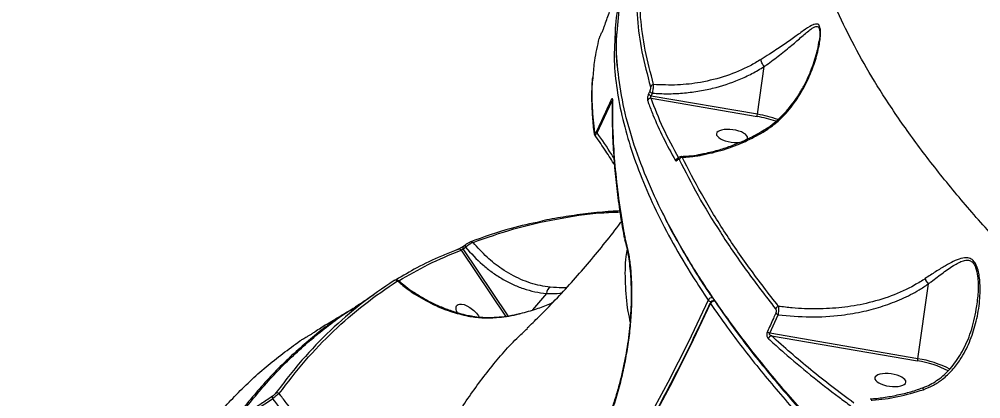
# Model space of a CAD drawing. Header units: millimetres. Extents: x -6028 to 5958, y -6064 to 4137.
# Drawn here: x 838.1 to 1125, y -902 to -788.9 of the extents above; entities that cross this region are included whole.
import ezdxf

# ---------------------------------------------------------------- set-up
doc = ezdxf.new("R2010")
doc.units = ezdxf.units.MM
for name, color, linetype in [('DIKOM_ОБЪЕКТ', 7, 'Continuous'), ('DIKOM_РАЗМЕР_ЗОНА', 7, 'Continuous'), ('DIKOM_РАЗМЕР_ОБЪЕКТА', 7, 'Continuous')]:
    doc.layers.add(name, color=color, linetype=linetype)
doc.styles.add('style1', font='arial.ttf', dxfattribs={"width": 0.8})
doc.dimstyles.new('1-50', dxfattribs={"dimtxt": 300, "dimasz": 200, "dimexe": 100, "dimexo": 0, "dimgap": 100, "dimtad": 1, "dimtxsty": 'style1', "dimcen": 200, "dimclrd": 7, "dimclre": 7, "dimclrt": 7, "dimadec": 1, "dimazin": 2, "dimtfac": 1, "dimtmove": 0, "dimatfit": 2, "dimfxl": 0, "dimlwd": 25, "dimlwe": 18, "dimarcsym": 0})

# ---------------------------------------------------------------- blocks, each defined once
blk = doc.blocks.new('*D9')
at = {"layer": 'Defpoints', "color": 0, "transparency": 16777216}
for p in [(-6027.56, 1459.58), (4556.58, 1382.7), (4556.58, -5964.37)]:
    blk.add_point(p, dxfattribs=at)
at = {"layer": 'DIKOM_РАЗМЕР_ЗОНА', "color": 7, "lineweight": 18, "transparency": 16777216}
for p, q in [((-6027.56, 1459.58), (-6027.56, -6064.37)), ((4556.58, 1382.7), (4556.58, -6064.37))]:
    blk.add_line(p, q, dxfattribs=at)
at = {"layer": 'DIKOM_РАЗМЕР_ЗОНА', "color": 7, "lineweight": 25, "transparency": 16777216}
blk.add_line((-5827.56, -5964.37), (4356.58, -5964.37), dxfattribs=at)
at = {"layer": 'DIKOM_РАЗМЕР_ЗОНА', "color": 7, "transparency": 16777216}
for points in [[(-5827.56, -5931.03), (-5827.56, -5997.7), (-6027.56, -5964.37)], [(4356.58, -5931.03), (4356.58, -5997.7), (4556.58, -5964.37)]]:
    blk.add_solid(points, dxfattribs=at)
at = {"layer": 'DIKOM_РАЗМЕР_ЗОНА', "color": 7, "transparency": 16777216, "insert": (157.08, -5711.2), "char_height": 300, "attachment_point": 5, "style": 'style1'}
blk.add_mtext('10600', dxfattribs=at)
blk = doc.blocks.new('*D11')
at = {"layer": 'Defpoints', "color": 0, "transparency": 16777216}
for p in [(259.43, 2965.58), (1920.55, -3002.33), (4022.59, -3002.33)]:
    blk.add_point(p, dxfattribs=at)
at = {"layer": 'DIKOM_РАЗМЕР_ОБЪЕКТА', "color": 7, "lineweight": 18, "transparency": 16777216}
for p, q in [((259.43, 2965.58), (4122.59, 2965.58)), ((1920.55, -3002.33), (4122.59, -3002.33))]:
    blk.add_line(p, q, dxfattribs=at)
at = {"layer": 'DIKOM_РАЗМЕР_ОБЪЕКТА', "color": 7, "lineweight": 25, "transparency": 16777216}
blk.add_line((4022.59, 2765.58), (4022.59, -2802.33), dxfattribs=at)
at = {"layer": 'DIKOM_РАЗМЕР_ОБЪЕКТА', "color": 7, "transparency": 16777216}
for points in [[(3989.25, 2765.58), (4055.92, 2765.58), (4022.59, 2965.58)], [(3989.25, -2802.33), (4055.92, -2802.33), (4022.59, -3002.33)]]:
    blk.add_solid(points, dxfattribs=at)
at = {"layer": 'DIKOM_РАЗМЕР_ОБЪЕКТА', "color": 7, "transparency": 16777216, "insert": (3769.41, -24.42), "char_height": 300, "attachment_point": 5, "rotation": 90, "style": 'style1'}
blk.add_mtext('6000', dxfattribs=at)
blk = doc.blocks.new('*D12')
at = {"layer": 'Defpoints', "color": 0, "transparency": 16777216}
for p in [(3056.58, 1987.9), (-4027.97, 676.5), (3056.58, -3714.77)]:
    blk.add_point(p, dxfattribs=at)
at = {"layer": 'DIKOM_РАЗМЕР_ОБЪЕКТА', "color": 7, "lineweight": 18, "transparency": 16777216}
for p, q in [((3056.58, 1987.9), (3056.58, -3814.77)), ((-4027.97, 676.5), (-4027.97, -3814.77))]:
    blk.add_line(p, q, dxfattribs=at)
at = {"layer": 'DIKOM_РАЗМЕР_ОБЪЕКТА', "color": 7, "lineweight": 25, "transparency": 16777216}
blk.add_line((-3827.97, -3714.77), (2856.58, -3714.77), dxfattribs=at)
at = {"layer": 'DIKOM_РАЗМЕР_ОБЪЕКТА', "color": 7, "transparency": 16777216}
for points in [[(-3827.97, -3681.44), (-3827.97, -3748.11), (-4027.97, -3714.77)], [(2856.58, -3681.44), (2856.58, -3748.11), (3056.58, -3714.77)]]:
    blk.add_solid(points, dxfattribs=at)
at = {"layer": 'DIKOM_РАЗМЕР_ОБЪЕКТА', "color": 7, "transparency": 16777216, "insert": (20, -3461.6), "char_height": 300, "attachment_point": 5, "style": 'style1'}
blk.add_mtext('7100', dxfattribs=at)

msp = doc.modelspace()

# ---------------------------------------------------------------- linework, layer by layer
at = {"layer": 'DIKOM_ОБЪЕКТ', "color": 7, "linetype": 'Continuous', "lineweight": 15}
for p, q in [((1058.396, -817.259), (1060.386, -803.053)), ((1026.26, -810.337), (1025.902, -811.189)), ((1026.699, -811.84), (1027.058, -810.986)), ((1010.527, -822.834), (1014.894, -813.467)), ((1014.894, -813.467), (1015.148, -813.846)), ((1026.639, -812.501), (1058.265, -817.908)), ((1058.396, -817.259), (1026.699, -811.84)), ((1041.452, -829.19), (1041.447, -829.191)), ((1018.874, -854.636), (1018.853, -854.578)), ((1018.873, -853.804), (1018.867, -853.773)), ((1018.922, -854.022), (1018.873, -853.804)), ((970.599, -857.339), (971.279, -856.851)), ((983.987, -877.317), (970.599, -857.339)), ((970.672, -856.541), (971.351, -856.057)), ((970.021, -857.716), (983.219, -877.412)), ((1106.262, -890.076), (1109.384, -867.795)), ((995.436, -870.663), (991.302, -875.553)), ((1062.058, -882.518), (1064.576, -876.977)), ((1106.262, -890.076), (1062.058, -882.518)), ((1062.55, -883.274), (1106.132, -890.725)), ((923.054, -884.068), (923.778, -883.658)), ((923.054, -884.068), (923.076, -884.055)), ((923.778, -883.658), (923.799, -883.645)), ((909.158, -905.064), (913.682, -902.011))]:
    msp.add_line(p, q, dxfattribs=at)
at = {"layer": 'DIKOM_ОБЪЕКТ', "color": 7, "linetype": 'Continuous', "lineweight": 15, "flags": 128}
for points in [[(968.941, -857.535), (969.065, -857.466), (969.099, -857.452)], [(971.352, -856.058), (971.34, -856.067), (971.276, -856.134), (971.228, -856.221), (971.2, -856.325), (971.191, -856.443), (971.201, -856.572), (971.231, -856.71), (971.279, -856.851)], [(972.588, -855.344), (972.699, -855.279), (972.738, -855.262)], [(1043.687, -872.629), (1037.796, -885.007), (1031.634, -897.176), (1025.203, -909.128), (1018.509, -920.855), (1011.556, -932.349), (1004.347, -943.603), (996.889, -954.609), (989.185, -965.36), (981.242, -975.85), (973.063, -986.071), (964.655, -996.016), (956.023, -1005.679), (947.172, -1015.054), (938.109, -1024.135), (928.839, -1032.915), (919.369, -1041.389), (909.704, -1049.552), (899.851, -1057.397), (889.817, -1064.92), (879.607, -1072.116), (869.23, -1078.981)], [(869.398, -1080.624), (879.807, -1073.739), (890.048, -1066.521), (900.112, -1058.976), (909.995, -1051.107), (919.689, -1042.919), (929.188, -1034.42), (938.486, -1025.613), (947.576, -1016.505), (956.454, -1007.102), (965.112, -997.409), (973.545, -987.434), (981.749, -977.182), (989.716, -966.661), (997.443, -955.877), (1004.924, -944.838), (1012.154, -933.55), (1019.128, -922.021), (1025.843, -910.259), (1032.293, -898.271), (1038.474, -886.066), (1044.382, -873.65)], [(972.048, -877.389), (972.238, -877.306), (972.403, -877.304)]]:
    msp.add_lwpolyline(points, dxfattribs=at)
at = {"layer": 'DIKOM_ОБЪЕКТ', "color": 7, "linetype": 'Continuous', "lineweight": 15}
for centre, radius, start, end in [((1027.455, -809.488), 1.07, 92.12503, 156.26532), ((1027.079, -810.561), 1.335, 208.07499, 253.46365), ((1027.434, -809.708), 1.332, 208.17491, 253.62667), ((1015.261, -812.901), 0.675, 201.83992, 237.12109), ((1015.828, -813.526), 0.691, 151.66794, 179.41788), ((1026.575, -813.577), 1.077, 86.61298, 156.49716), ((1053.806, -816.672), 4.628, 344.50489, 352.70929), ((1052.398, -852.626), 35.871, 70.33616, 80.37457), ((1052.441, -852.259), 34.84, 70.78622, 80.37674), ((1010.613, -823.045), 0.835, 153.34602, 187.65192), ((1010.917, -822.273), 0.683, 199.84793, 235.23249), ((1034.952, -831.443), 1.107, 106.8728, 158.05314), ((1035.08, -830.777), 0.521, 147.31788, 187.9448), ((1036.055, -831.197), 1.131, 95.26105, 156.18055), ((1041.282, -829.498), 0.351, 7.55544, 61.15754), ((1019.4, -854.119), 0.635, 147.05158, 188.88381), ((1019.389, -854.146), 0.619, 146.4765, 188.68667), ((1019.553, -854.382), 0.727, 150.33473, 195.64741), ((969.362, -858.273), 0.862, 40.22786, 107.81358), ((971.156, -856.989), 0.658, 138.15865, 212.14738), ((973.006, -856.036), 0.819, 46.17238, 109.13308), ((950.414, -867.521), 0.846, 47.83185, 122.32219), ((997.53, -870.618), 2.094, 116.92397, 181.24363), ((955.551, -870.576), 0.382, 69.4221, 130.82507), ((1044.754, -873.128), 1.178, 81.46452, 154.94014), ((1045.119, -871.438), 1.863, 219.74858, 249.53021), ((1044.569, -873.48), 0.253, 163.01974, 222.26386), ((1045.235, -873.825), 1, 78.43463, 155.25083), ((1045.451, -874.149), 1.18, 81.65711, 154.98294), ((1064.941, -875.73), 1.278, 102.18013, 156.18081), ((1065.205, -875.331), 1.762, 220.67694, 249.0611), ((1062.721, -880.869), 1.778, 219.85284, 248.0961), ((1062.725, -884.458), 1.197, 98.40548, 160.6877), ((1101.677, -889.49), 4.623, 344.50086, 352.71332), ((1101.653, -919.998), 29.613, 62.58723, 81.30102), ((1101.401, -920.989), 31.293, 62.65491, 81.06288), ((915.132, -901.239), 0.977, 53.78247, 121.05313), ((914.385, -901.656), 0.788, 151.85102, 206.77964)]:
    msp.add_arc(centre, radius, start, end, dxfattribs=at)
at = {"layer": 'DIKOM_ОБЪЕКТ', "color": 7, "linetype": 'Continuous', "lineweight": 15, "extrusion": (0, 0, -1)}
for centre in [(1050.792, -823.696), (1098.026, -896.448)]:
    msp.add_ellipse(centre, major_axis=(-4.625, 0.633), ratio=0.396969, dxfattribs=at)
for start_param, end_param in [(5.467543, 6.638657), (0.3554717, 2.1796838)]:
    msp.add_ellipse((972.237, -877.256), major_axis=(-3.504, 3.054), ratio=0.4648383, start_param=start_param, end_param=end_param, dxfattribs=at)
at = {"layer": 'DIKOM_ОБЪЕКТ', "color": 7, "linetype": 'Continuous', "lineweight": 15}
for points, knots in [([(1211.945, -927.174), (1207.318, -923.704), (1198.062, -916.764), (1184.84, -906.206), (1172.139, -895.562), (1159.62, -884.473), (1147.427, -873.001), (1135.692, -861.187), (1124.744, -849.332), (1114.659, -837.479), (1105.497, -825.676), (1097.549, -814.309), (1090.78, -803.406), (1085.132, -792.985), (1080.441, -782.758), (1076.765, -772.774), (1074.149, -763.08), (1072.599, -753.679), (1072.26, -744.669), (1072.745, -737.507), (1073.794, -733.604), (1074.126, -732.37)], [0, 0, 0, 0, 0.0494042, 0.0988082, 0.148704, 0.1985997, 0.2537582, 0.3089594, 0.3641175, 0.4209017, 0.4777326, 0.534516, 0.5879395, 0.641403, 0.6948255, 0.7497902, 0.8047991, 0.859763, 0.9167157, 0.9736683, 1, 1, 1, 1]), ([(1021.886, -770.323), (1021.393, -771.246), (1019.492, -774.81), (1017.504, -781.622), (1015.989, -788.68), (1015.901, -793.067), (1015.878, -794.233)], [0, 0, 0, 0, 0.1287674, 0.4973987, 0.8663328, 1, 1, 1, 1]), ([(1016.499, -792.947), (1016.752, -789.988), (1017.266, -783.982), (1019.17, -776.304), (1021.214, -771.782), (1022.061, -769.906)], [0, 0, 0, 0, 0.362307, 0.7355762, 1, 1, 1, 1]), ([(1023.384, -770.41), (1022.973, -773.359), (1022.151, -779.256), (1022.409, -788.731), (1023.68, -798.616), (1025.544, -805.577), (1026.476, -809.058)], [0, 0, 0, 0, 0.24847546, 0.49695306, 0.74847704, 1, 1, 1, 1]), ([(1027.415, -808.419), (1026.495, -804.985), (1024.653, -798.118), (1023.366, -788.279), (1023.085, -778.771), (1023.914, -772.809), (1024.329, -769.829)], [0, 0, 0, 0, 0.2484758, 0.4969506, 0.748476, 1, 1, 1, 1]), ([(1012.578, -791.433), (1012.686, -791.114), (1013.223, -789.521), (1014.726, -785.45), (1016.384, -781.319), (1017.809, -778.615), (1018.024, -778.207)], [0, 0, 0, 0, 0.0692973, 0.3464773, 0.9013239, 1, 1, 1, 1]), ([(1011.778, -793.285), (1011.856, -793.123), (1012.012, -792.801), (1012.238, -792.294), (1012.447, -791.797), (1012.533, -791.559), (1012.578, -791.433)], [0, 0, 0, 0, 0.2322019, 0.4640243, 0.7140361, 1, 1, 1, 1]), ([(1060.057, -822.581), (1061.303, -821.754), (1063.797, -820.1), (1067.403, -816.535), (1070.784, -812.063), (1073.559, -806.912), (1075.577, -801.77), (1076.621, -797.813), (1077.087, -794.959), (1077.235, -793.169), (1077.157, -791.567), (1076.735, -790.571), (1076.082, -790.302), (1075.353, -790.427), (1074.085, -791.006), (1072.096, -792.325), (1069.167, -794.49), (1065.797, -796.835), (1062.501, -799.029), (1060.284, -800.418), (1059.446, -800.943)], [0, 0, 0, 0, 0.0640655, 0.1282395, 0.2170717, 0.3060325, 0.3833439, 0.4604828, 0.4901573, 0.5197427, 0.5505458, 0.5816389, 0.608709, 0.6342445, 0.6598486, 0.7316567, 0.8037014, 0.8790137, 0.9542786, 1, 1, 1, 1]), ([(1060.385, -803.045), (1060.386, -803.044), (1060.617, -802.878), (1062.221, -801.737), (1065.111, -799.565), (1068.617, -796.719), (1071.702, -794.053), (1073.775, -792.246), (1075.112, -791.336), (1075.851, -791.006), (1076.452, -791.063), (1076.744, -791.507), (1076.933, -792.151), (1077.021, -793.265), (1076.946, -794.575), (1076.797, -795.413), (1076.783, -795.494)], [0, 0, 0, 0, 0.0001145, 0.0261555, 0.1864525, 0.3502067, 0.504197, 0.6611754, 0.7132427, 0.7662379, 0.8180736, 0.8607095, 0.8696254, 0.9207804, 0.9923619, 1, 1, 1, 1]), ([(1011.202, -794.64), (1011.21, -794.614), (1011.234, -794.53), (1011.318, -794.307), (1011.456, -793.977), (1011.615, -793.621), (1011.724, -793.397), (1011.778, -793.285)], [0, 0, 0, 0, 0.1043557, 0.3453115, 0.5759378, 0.7877273, 1, 1, 1, 1]), ([(1015.878, -794.233), (1015.758, -796.253), (1015.479, -800.953), (1016.225, -808.79), (1017.786, -817.592), (1020.292, -826.743), (1023.699, -836.201), (1027.98, -845.869), (1033.105, -855.697), (1038.365, -864.606), (1042.147, -870.308), (1043.687, -872.629)], [0, 0, 0, 0, 0.089419, 0.2080683, 0.3268557, 0.4456429, 0.5655556, 0.6854693, 0.8023629, 0.9195214, 1, 1, 1, 1]), ([(1221.545, -1025.606), (1217.838, -1023.295), (1207.852, -1017.068), (1192.066, -1006.73), (1174.404, -994.583), (1157.287, -982.161), (1140.791, -969.5), (1124.99, -956.64), (1110.234, -943.863), (1096.547, -931.211), (1083.931, -918.723), (1072.182, -906.194), (1061.379, -893.669), (1051.584, -881.19), (1043.011, -869.034), (1035.662, -857.234), (1029.51, -845.815), (1024.453, -834.591), (1020.57, -823.616), (1017.852, -812.914), (1016.544, -802.794), (1016.138, -796.145), (1016.489, -793.038), (1016.499, -792.947)], [0, 0, 0, 0, 0.0296845, 0.0799694, 0.1302933, 0.1805781, 0.232324, 0.2841117, 0.3358574, 0.3861425, 0.4364663, 0.4867512, 0.538497, 0.5902846, 0.6420305, 0.6923148, 0.7426378, 0.7929223, 0.8446675, 0.8964543, 0.9481994, 0.9984843, 1, 1, 1, 1]), ([(1016.57, -802.696), (1016.529, -802.258), (1016.336, -800.176), (1016.265, -797.022), (1016.376, -794.359), (1016.422, -793.26)], [0, 0, 0, 0, 0.1354364, 0.643339, 1, 1, 1, 1]), ([(1009.39, -805.956), (1009.511, -804.379), (1009.81, -800.482), (1010.683, -796.82), (1011.202, -794.64)], [0, 0, 0, 0, 0.4044696, 1, 1, 1, 1]), ([(1059.906, -822.215), (1060.338, -821.96), (1061.538, -821.253), (1063.406, -819.829), (1065.524, -817.951), (1067.553, -815.785), (1069.445, -813.351), (1071.22, -810.648), (1072.845, -807.68), (1074.233, -804.601), (1075.323, -801.657), (1076.089, -799.049), (1076.557, -797.027), (1076.723, -795.901), (1076.782, -795.494)], [0, 0, 0, 0, 0.0451883, 0.1254519, 0.210558, 0.3000787, 0.3931734, 0.4898736, 0.5941694, 0.7024476, 0.8007982, 0.8844341, 0.9582123, 1, 1, 1, 1]), ([(1027.058, -810.986), (1028.558, -811.06), (1031.556, -811.207), (1036.074, -810.999), (1040.581, -810.463), (1046.302, -809.309), (1051.735, -807.522), (1056.791, -805.195), (1059.188, -803.767), (1060.386, -803.053)], [0, 0, 0, 0, 0.1264527, 0.2528995, 0.3828698, 0.5128375, 0.75311, 0.8765555, 1, 1, 1, 1]), ([(1059.446, -800.943), (1058.362, -801.583), (1055.107, -803.506), (1049.119, -805.995), (1041.803, -807.837), (1034.488, -808.695), (1029.787, -808.512), (1027.415, -808.419)], [0, 0, 0, 0, 0.1161144, 0.3488616, 0.5873481, 0.7918627, 1, 1, 1, 1]), ([(1060.385, -803.045), (1060.256, -802.863), (1059.997, -802.499), (1059.691, -801.902), (1059.508, -801.397), (1059.451, -801.093), (1059.447, -800.969), (1059.446, -800.943)], [0, 0, 0, 0, 0.2525331, 0.5050999, 0.7575883, 0.9487414, 1, 1, 1, 1]), ([(1060.386, -803.053), (1060.387, -803.052), (1060.387, -803.05), (1060.386, -803.047), (1060.385, -803.046), (1060.385, -803.045)], [0, 0, 0, 0, 0.4449573, 0.8167058, 1, 1, 1, 1]), ([(1009.867, -822.67), (1009.6, -820.198), (1009.068, -815.253), (1008.985, -809.703), (1009.31, -806.691), (1009.39, -805.956)], [0, 0, 0, 0, 0.43046224, 0.86092627, 1, 1, 1, 1]), ([(1009.787, -823.156), (1009.781, -823.12), (1009.502, -821.413), (1009.217, -818.125), (1008.97, -813.312), (1008.993, -809.356), (1009.195, -807.043), (1009.264, -806.254)], [0, 0, 0, 0, 0.0060141, 0.2887106, 0.5713025, 0.8537793, 1, 1, 1, 1]), ([(1027.058, -810.986), (1027.102, -810.777), (1027.188, -810.358), (1027.297, -809.681), (1027.375, -809.072), (1027.412, -808.65), (1027.415, -808.48), (1027.415, -808.419)], [0, 0, 0, 0, 0.2223579, 0.4448543, 0.6638495, 0.8806555, 1, 1, 1, 1]), ([(1025.902, -811.189), (1025.845, -811.334), (1025.733, -811.625), (1025.609, -812.11), (1025.541, -812.555), (1025.531, -812.921), (1025.569, -813.073), (1025.587, -813.147)], [0, 0, 0, 0, 0.2064354, 0.4133559, 0.6142196, 0.8134832, 1, 1, 1, 1]), ([(1026.476, -809.058), (1026.484, -809.096), (1026.504, -809.187), (1026.501, -809.407), (1026.458, -809.704), (1026.375, -810.037), (1026.298, -810.237), (1026.26, -810.337)], [0, 0, 0, 0, 0.1488497, 0.3487083, 0.5573281, 0.779072, 1, 1, 1, 1]), ([(1014.634, -813.152), (1014.373, -813.727), (1013.067, -816.602), (1011.61, -819.717), (1010.399, -822.245), (1010.275, -822.505)], [0, 0, 0, 0, 0.1831695, 0.915877, 1, 1, 1, 1]), ([(1015.22, -813.198), (1015.212, -812.991), (1015.199, -812.697), (1015.07, -812.578), (1014.948, -812.631), (1014.807, -812.813), (1014.706, -812.997), (1014.649, -813.12), (1014.634, -813.152)], [0, 0, 0, 0, 0.4029399, 0.5732639, 0.7450906, 0.8533287, 0.9617083, 1, 1, 1, 1]), ([(1014.894, -813.467), (1014.896, -813.452), (1014.898, -813.42), (1014.908, -813.375), (1014.922, -813.346), (1014.938, -813.323), (1014.96, -813.308), (1015.025, -813.308), (1015.087, -813.359), (1015.13, -813.419), (1015.137, -813.429)], [0, 0, 0, 0, 0.0763133, 0.1550164, 0.2345164, 0.2589718, 0.3445315, 0.4580603, 0.9076426, 1, 1, 1, 1]), ([(1018.759, -854.217), (1018.417, -852.317), (1017.626, -847.922), (1016.69, -841.17), (1015.899, -833.935), (1015.38, -826.819), (1015.104, -819.996), (1015.133, -815.618), (1015.148, -813.519)], [0, 0, 0, 0, 0.1334473, 0.3087728, 0.4843731, 0.6604304, 0.8371359, 1, 1, 1, 1]), ([(1015.135, -813.525), (1015.136, -813.489), (1015.141, -813.388), (1015.126, -813.32), (1015.131, -813.34), (1015.132, -813.341)], [0, 0, 0, 0, 0.3464053, 0.9655057, 1, 1, 1, 1]), ([(1018.867, -853.773), (1018.79, -853.347), (1018.403, -851.217), (1017.486, -845.719), (1016.367, -837.397), (1015.582, -828.403), (1015.202, -820.335), (1015.214, -815.577), (1015.22, -813.198)], [0, 0, 0, 0, 0.0299899, 0.1499473, 0.3900557, 0.6301648, 0.8150804, 1, 1, 1, 1]), ([(1025.587, -813.147), (1025.689, -813.433), (1026.197, -814.859), (1027.625, -818.544), (1030.15, -824.219), (1032.666, -828.758), (1033.925, -831.03)], [0, 0, 0, 0, 0.0480594, 0.240322, 0.6198803, 1, 1, 1, 1]), ([(1026.639, -812.501), (1026.608, -812.474), (1026.547, -812.419), (1026.503, -812.3), (1026.504, -812.197), (1026.521, -812.109), (1026.548, -812.041), (1026.607, -811.938), (1026.658, -811.884), (1026.699, -811.84)], [0, 0, 0, 0, 0.2068262, 0.4050467, 0.539571, 0.5905761, 0.729434, 0.7856799, 1, 1, 1, 1]), ([(1034.96, -830.334), (1033.32, -827.358), (1030.035, -821.399), (1027.772, -815.47), (1026.639, -812.501)], [0, 0, 0, 0, 0.4993618, 1, 1, 1, 1]), ([(1010.025, -823.758), (1009.99, -823.712), (1009.893, -823.584), (1009.821, -823.369), (1009.8, -823.224), (1009.791, -823.159)], [0, 0, 0, 0, 0.2379681, 0.6562095, 1, 1, 1, 1]), ([(1010.275, -822.505), (1010.247, -822.558), (1010.19, -822.67), (1010.1, -822.796), (1010.014, -822.867), (1009.915, -822.868), (1009.886, -822.75), (1009.867, -822.67)], [0, 0, 0, 0, 0.1211935, 0.2523101, 0.4115527, 0.5992842, 1, 1, 1, 1]), ([(1010.023, -823.76), (1010.021, -823.761), (1009.99, -823.785), (1010.068, -823.621), (1010.257, -823.28), (1010.445, -822.969), (1010.527, -822.834)], [0, 0, 0, 0, 0.0241033, 0.4114135, 0.7430427, 1, 1, 1, 1]), ([(1015.697, -830.609), (1015.434, -830.16), (1013.837, -827.427), (1012.034, -824.925), (1010.527, -822.834)], [0, 0, 0, 0, 0.1644844, 1, 1, 1, 1]), ([(1041.439, -829.123), (1041.872, -829.05), (1043.593, -828.761), (1046.575, -827.973), (1050.363, -826.764), (1054.072, -825.261), (1057.269, -823.748), (1059.16, -822.636), (1059.899, -822.201)], [0, 0, 0, 0, 0.0668427, 0.2661753, 0.4667662, 0.6682695, 0.870265, 1, 1, 1, 1]), ([(1041.631, -829.452), (1043.849, -828.962), (1048.329, -827.974), (1054.528, -825.604), (1058.313, -823.534), (1060.057, -822.581)], [0, 0, 0, 0, 0.346003, 0.6987427, 1, 1, 1, 1]), ([(1059.956, -822.296), (1059.951, -822.307), (1059.942, -822.326), (1060.003, -822.467), (1060.047, -822.561), (1060.057, -822.581)], [0, 0, 0, 0, 0.4694336, 0.8842649, 1, 1, 1, 1]), ([(1015.837, -832.502), (1014.952, -831.057), (1013.103, -828.04), (1011.092, -825.216), (1010.043, -823.744)], [0, 0, 0, 0, 0.4788056, 1, 1, 1, 1]), ([(1033.925, -831.03), (1033.973, -831.087), (1034.068, -831.202), (1034.267, -831.168), (1034.438, -831.025), (1034.536, -830.888), (1034.564, -830.849)], [0, 0, 0, 0, 0.292678, 0.5848756, 0.8819293, 1, 1, 1, 1]), ([(1034.564, -830.849), (1034.596, -830.806), (1034.675, -830.699), (1034.801, -830.612), (1034.931, -830.608), (1034.99, -830.696), (1035.02, -830.74)], [0, 0, 0, 0, 0.1835492, 0.4627636, 0.7310139, 1, 1, 1, 1]), ([(1034.617, -830.529), (1034.617, -830.529), (1034.618, -830.53), (1034.638, -830.5), (1034.645, -830.49)], [0, 0, 0, 0, 0.6524569, 1, 1, 1, 1]), ([(1034.653, -830.503), (1034.746, -830.374), (1034.935, -830.111), (1035.321, -829.866), (1035.603, -829.844), (1035.708, -829.835)], [0, 0, 0, 0, 0.3786349, 0.7696089, 1, 1, 1, 1]), ([(1035.02, -830.74), (1036.831, -834.295), (1040.451, -841.405), (1047.203, -852.431), (1054.841, -863.684), (1060.795, -871.371), (1063.772, -875.214)], [0, 0, 0, 0, 0.2486177, 0.4972336, 0.7486167, 1, 1, 1, 1]), ([(1035.713, -829.79), (1036.438, -829.756), (1038.184, -829.676), (1040.105, -829.448), (1041.276, -829.215), (1041.444, -829.181)], [0, 0, 0, 0, 0.3782323, 0.9106851, 1, 1, 1, 1]), ([(1035.951, -830.071), (1035.906, -829.972), (1035.836, -829.822), (1035.747, -829.84), (1035.716, -829.846)], [0, 0, 0, 0, 0.6567171, 1, 1, 1, 1]), ([(1035.951, -830.071), (1037.373, -829.977), (1039.276, -829.851), (1041.155, -829.532), (1041.631, -829.452)], [0, 0, 0, 0, 0.7468188, 1, 1, 1, 1]), ([(1064.672, -874.481), (1061.73, -870.685), (1055.846, -863.094), (1048.227, -851.895), (1041.44, -840.84), (1037.781, -833.66), (1035.951, -830.071)], [0, 0, 0, 0, 0.2486153, 0.4972313, 0.7486154, 1, 1, 1, 1]), ([(993.947, -849.007), (994.213, -848.945), (996.605, -848.39), (1001.253, -847.606), (1007.907, -846.694), (1013.299, -846.16), (1016.507, -846.016), (1017.406, -845.976)], [0, 0, 0, 0, 0.0355457, 0.3197458, 0.6039673, 0.8890388, 1, 1, 1, 1]), ([(973.574, -855.445), (977.582, -854.016), (985.6, -851.157), (998.441, -848.322), (1009.056, -846.676), (1015.59, -846.422), (1017.459, -846.35)], [0, 0, 0, 0, 0.2925718, 0.5851474, 0.8813128, 1, 1, 1, 1]), ([(1029.901, -846.238), (1029.962, -846.374), (1031.688, -850.254), (1036.22, -858.172), (1041.401, -866.929), (1044.957, -871.918), (1045.649, -872.888)], [0, 0, 0, 0, 0.01602215, 0.45573991, 0.89407507, 1, 1, 1, 1]), ([(993.741, -849.23), (990.771, -849.851), (983.459, -851.382), (976.639, -853.868), (972.588, -855.344)], [0, 0, 0, 0, 0.4061014, 1, 1, 1, 1]), ([(989.708, -880.934), (990.861, -879.833), (993.649, -877.172), (998.059, -872.639), (1002.907, -867.405), (1007.684, -861.949), (1012.384, -856.254), (1015.78, -851.991), (1017.592, -849.543), (1017.878, -849.158)], [0, 0, 0, 0, 0.1224721, 0.2961043, 0.4673431, 0.6364428, 0.8036226, 0.9690838, 1, 1, 1, 1]), ([(1006.663, -922.847), (1006.949, -922.389), (1007.866, -920.924), (1009.319, -918.248), (1011.019, -914.843), (1012.612, -911.267), (1014.089, -907.564), (1015.436, -903.77), (1016.64, -899.923), (1017.693, -896.061), (1018.586, -892.219), (1019.315, -888.43), (1019.886, -884.708), (1020.32, -881.051), (1020.621, -877.448), (1020.792, -873.909), (1020.832, -870.461), (1020.743, -867.139), (1020.529, -863.976), (1020.195, -861.005), (1019.745, -858.276), (1019.292, -856.142), (1018.956, -855.029), (1018.84, -854.645)], [0, 0, 0, 0, 0.0226054, 0.072365, 0.1226439, 0.1733028, 0.2241695, 0.2750249, 0.3256439, 0.3758569, 0.4255342, 0.4745881, 0.5229942, 0.5713593, 0.6203121, 0.6699254, 0.7201032, 0.7707071, 0.8215653, 0.872467, 0.9231616, 0.9734574, 1, 1, 1, 1]), ([(1006.726, -923.19), (1007.67, -921.6), (1009.56, -918.42), (1012.035, -913.264), (1014.208, -907.95), (1016.061, -902.539), (1017.63, -897.009), (1018.891, -891.428), (1019.856, -885.875), (1020.526, -880.423), (1020.898, -875.153), (1020.995, -870.128), (1020.831, -865.441), (1020.416, -861.171), (1019.798, -857.302), (1019.213, -855.114), (1018.922, -854.022)], [0, 0, 0, 0, 0.0751072, 0.1502148, 0.2212825, 0.2925774, 0.3636445, 0.4347698, 0.5061224, 0.5772484, 0.6483384, 0.7196574, 0.7907502, 0.8604276, 0.930317, 1, 1, 1, 1]), ([(1018.778, -854.247), (1018.777, -854.241), (1018.775, -854.232), (1018.774, -854.226), (1018.774, -854.224)], [0, 0, 0, 0, 0.7799453, 1, 1, 1, 1]), ([(968.941, -857.535), (968.614, -857.662), (966.978, -858.298), (962.838, -860.026), (956.934, -862.804), (952.614, -865.347), (950.561, -866.556)], [0, 0, 0, 0, 0.0498742, 0.2493784, 0.6432393, 1, 1, 1, 1]), ([(969.098, -857.452), (969.103, -857.45), (969.13, -857.44), (969.259, -857.384), (969.498, -857.266), (969.843, -857.077), (970.222, -856.849), (970.516, -856.658), (970.634, -856.572), (970.664, -856.549)], [0, 0, 0, 0, 0.0295948, 0.1566422, 0.324612, 0.5184468, 0.7220088, 0.9282042, 1, 1, 1, 1]), ([(970.021, -857.716), (970.034, -857.687), (970.061, -857.629), (970.147, -857.539), (970.234, -857.477), (970.315, -857.43), (970.381, -857.4), (970.486, -857.361), (970.549, -857.349), (970.599, -857.339)], [0, 0, 0, 0, 0.2066733, 0.4049321, 0.5395657, 0.5906309, 0.7294339, 0.7856858, 1, 1, 1, 1]), ([(971.279, -856.851), (971.426, -856.71), (971.721, -856.427), (972.279, -856.023), (972.839, -855.699), (973.281, -855.513), (973.497, -855.463), (973.574, -855.445)], [0, 0, 0, 0, 0.2223429, 0.4448309, 0.6638113, 0.8806373, 1, 1, 1, 1]), ([(971.279, -856.851), (972.931, -858.666), (975.43, -861.411), (979.175, -864.34), (982.158, -866.297), (985.285, -867.932), (988.566, -869.236), (991.954, -870.199), (994.275, -870.508), (995.436, -870.663)], [0, 0, 0, 0, 0.2404016, 0.3636799, 0.4869536, 0.613362, 0.7397653, 0.8698834, 1, 1, 1, 1]), ([(971.358, -856.056), (971.386, -856.035), (971.515, -855.939), (971.796, -855.757), (972.18, -855.531), (972.498, -855.358), (972.672, -855.295), (972.741, -855.27)], [0, 0, 0, 0, 0.07183149, 0.32914178, 0.57059999, 0.82925509, 1, 1, 1, 1]), ([(996.581, -868.75), (995.589, -868.617), (992.607, -868.216), (987.696, -866.615), (982.365, -863.675), (977.586, -859.94), (974.919, -856.952), (973.574, -855.445)], [0, 0, 0, 0, 0.1165792, 0.3502662, 0.5897064, 0.7930853, 1, 1, 1, 1]), ([(1019.523, -857.368), (1019.389, -858.113), (1018.802, -861.38), (1018.852, -867.598), (1019.275, -874.199), (1020.184, -878.267), (1020.437, -879.398)], [0, 0, 0, 0, 0.1102902, 0.4834052, 0.8562561, 1, 1, 1, 1]), ([(951.44, -866.859), (954.289, -865.193), (960.127, -861.78), (966.67, -859.092), (970.021, -857.716)], [0, 0, 0, 0, 0.4879133, 1, 1, 1, 1]), ([(1107.891, -899.316), (1108.901, -898.904), (1110.923, -898.082), (1113.838, -896.103), (1116.559, -893.523), (1119.344, -889.847), (1121.761, -885.201), (1123.618, -879.558), (1124.728, -873.616), (1124.903, -868.872), (1124.608, -865.577), (1124.22, -863.554), (1123.55, -861.737), (1122.477, -860.458), (1120.982, -859.869), (1119.063, -860.146), (1116.821, -861.058), (1114.316, -862.437), (1111.544, -864.133), (1109.492, -865.5), (1108.466, -866.183)], [0, 0, 0, 0, 0.0482055, 0.0964666, 0.1564826, 0.2165959, 0.3050938, 0.3937433, 0.4869563, 0.5799888, 0.6113367, 0.6426256, 0.679786, 0.7100244, 0.7402867, 0.7862503, 0.8340973, 0.8820764, 0.941034, 1, 1, 1, 1]), ([(1109.383, -867.787), (1109.384, -867.786), (1109.658, -867.568), (1111.164, -866.413), (1113.826, -864.379), (1116.625, -862.431), (1118.737, -861.282), (1120.205, -860.732), (1121.562, -860.677), (1122.369, -861.184), (1122.985, -861.873), (1123.637, -863.111), (1124.182, -865.904), (1124.327, -869.807), (1123.951, -872.771), (1123.753, -874.338)], [0, 0, 0, 0, 0.0001345, 0.0336604, 0.1820864, 0.3333221, 0.3969746, 0.461694, 0.5289358, 0.5790469, 0.5849005, 0.6410706, 0.7284212, 0.856439, 1, 1, 1, 1]), ([(1108.466, -866.183), (1107.411, -866.858), (1104.218, -868.9), (1098.336, -871.54), (1091.013, -873.711), (1083.577, -874.942), (1076.191, -875.365), (1069.858, -875.131), (1066.03, -874.651), (1064.672, -874.481)], [0, 0, 0, 0, 0.0853613, 0.2582656, 0.4312975, 0.5912957, 0.7518459, 0.9119658, 1, 1, 1, 1]), ([(1109.383, -867.787), (1109.246, -867.61), (1108.972, -867.256), (1108.676, -866.723), (1108.527, -866.372), (1108.476, -866.216), (1108.466, -866.183)], [0, 0, 0, 0, 0.3413665, 0.6827682, 0.9341125, 1, 1, 1, 1]), ([(949.962, -866.806), (946.656, -869.053), (940.044, -873.547), (930.913, -881.538), (922.33, -890.365), (917.196, -897.056), (914.628, -900.402)], [0, 0, 0, 0, 0.2486162, 0.4972327, 0.748615, 1, 1, 1, 1]), ([(915.71, -900.45), (918.243, -897.145), (923.311, -890.533), (931.835, -881.733), (940.973, -873.705), (947.646, -869.164), (950.983, -866.894)], [0, 0, 0, 0, 0.2486156, 0.4972329, 0.7486175, 1, 1, 1, 1]), ([(949.898, -866.846), (949.952, -866.812), (950.052, -866.747), (950.134, -866.697), (950.233, -866.644), (950.365, -866.589), (950.607, -866.533), (950.936, -866.566), (951.211, -866.676), (951.309, -866.789), (951.325, -866.808)], [0, 0, 0, 0, 0.15597188, 0.29522929, 0.35541953, 0.42651651, 0.54457763, 0.75630433, 0.96004923, 1, 1, 1, 1]), ([(950.983, -866.894), (951.086, -866.843), (951.255, -866.761), (951.295, -866.801), (951.311, -866.816)], [0, 0, 0, 0, 0.6125137, 1, 1, 1, 1]), ([(950.983, -866.894), (952.021, -867.787), (953.411, -868.982), (954.919, -870.024), (955.301, -870.287)], [0, 0, 0, 0, 0.7468108, 1, 1, 1, 1]), ([(951.346, -866.776), (951.847, -867.225), (953.128, -868.374), (954.586, -869.497), (955.58, -870.141), (955.698, -870.218)], [0, 0, 0, 0, 0.361227, 0.9236718, 1, 1, 1, 1]), ([(1001.45, -868.929), (1001.004, -868.949), (999.581, -869.014), (997.802, -868.858), (996.581, -868.75)], [0, 0, 0, 0, 0.3133183, 1, 1, 1, 1]), ([(1064.576, -876.977), (1067.738, -877.269), (1074.061, -877.854), (1082.65, -877.327), (1089.936, -876.101), (1095.942, -874.462), (1101.456, -872.345), (1105.939, -870.073), (1108.464, -868.404), (1109.384, -867.795)], [0, 0, 0, 0, 0.19925419, 0.39845627, 0.54293424, 0.6708093, 0.79898986, 0.92674113, 1, 1, 1, 1]), ([(1109.384, -867.795), (1109.385, -867.794), (1109.385, -867.792), (1109.384, -867.789), (1109.383, -867.787), (1109.383, -867.787)], [0, 0, 0, 0, 0.43342156, 0.78845946, 1, 1, 1, 1]), ([(938.479, -874.576), (938.789, -874.377), (940.574, -873.231), (942.651, -871.852), (944.463, -870.523), (944.745, -870.317)], [0, 0, 0, 0, 0.1508985, 0.8679325, 1, 1, 1, 1]), ([(955.301, -870.287), (957.152, -871.429), (960.89, -873.735), (966.556, -876.066), (970.33, -876.975), (972.048, -877.389)], [0, 0, 0, 0, 0.3481814, 0.7031344, 1, 1, 1, 1]), ([(955.715, -870.172), (956.684, -870.794), (958.718, -872.099), (961.951, -873.762), (965.361, -875.234), (968.841, -876.385), (971.201, -877.037), (972.392, -877.24), (972.406, -877.242)], [0, 0, 0, 0, 0.1841453, 0.3864742, 0.5897708, 0.7936475, 0.9975791, 1, 1, 1, 1]), ([(995.436, -870.663), (996.896, -870.682), (998.562, -870.703), (999.871, -870.489), (1000.033, -870.462)], [0, 0, 0, 0, 0.8767483, 1, 1, 1, 1]), ([(869.563, -1080.134), (871.232, -1079.055), (876.077, -1075.923), (883.994, -1070.526), (893.261, -1063.855), (902.38, -1056.91), (911.347, -1049.698), (920.157, -1042.223), (928.805, -1034.488), (937.286, -1026.498), (945.596, -1018.258), (953.73, -1009.771), (961.685, -1001.043), (969.454, -992.078), (977.035, -982.881), (984.424, -973.457), (991.615, -963.811), (998.606, -953.949), (1005.391, -943.876), (1011.969, -933.596), (1018.335, -923.117), (1024.486, -912.443), (1030.419, -901.581), (1036.126, -890.534), (1040.738, -881.121), (1043.414, -875.369), (1044.327, -873.406)], [0, 0, 0, 0, 0.022817, 0.0662189, 0.1096213, 0.153023, 0.1964234, 0.2398235, 0.2832227, 0.3266214, 0.3700192, 0.4134164, 0.456813, 0.5002087, 0.5436037, 0.5869981, 0.630392, 0.6737853, 0.7171781, 0.7605704, 0.8039623, 0.8473538, 0.8907446, 0.9341352, 0.9775254, 1, 1, 1, 1]), ([(899.52, -913.672), (899.878, -913.083), (902.645, -908.539), (908.612, -901.002), (917.43, -891.14), (927.203, -882.584), (934.259, -877.1), (938.256, -874.798), (938.521, -874.645)], [0, 0, 0, 0, 0.0353393, 0.2726678, 0.5092529, 0.7458335, 0.9831615, 1, 1, 1, 1]), ([(987.64, -876.584), (989.248, -876.165), (992.243, -875.385), (995.478, -874.154), (997.084, -873.42), (997.39, -873.28)], [0, 0, 0, 0, 0.4844299, 0.9018318, 1, 1, 1, 1]), ([(1044.382, -873.65), (1046.016, -875.991), (1050.453, -882.346), (1058.629, -892.904), (1069.169, -905.34), (1080.789, -917.928), (1093.411, -930.604), (1106.985, -943.311), (1121.474, -956.009), (1136.874, -968.677), (1153.14, -981.294), (1170.215, -993.821), (1188.018, -1006.201), (1206.466, -1018.375), (1225.508, -1030.303), (1245.125, -1041.961), (1265.271, -1053.334), (1285.88, -1064.389), (1306.854, -1075.076), (1328.098, -1085.345), (1349.546, -1095.158), (1371.167, -1104.491), (1392.922, -1113.338), (1414.741, -1121.675), (1436.523, -1129.465), (1458.167, -1136.671), (1479.603, -1143.263), (1500.791, -1149.22), (1521.701, -1154.543), (1542.271, -1159.222), (1562.405, -1163.236), (1582.009, -1166.566), (1600.128, -1169.07), (1616.836, -1170.853), (1632.219, -1172.023), (1647.096, -1172.666), (1661.4, -1172.778), (1675.008, -1172.364), (1687.883, -1171.423), (1698.805, -1170.157), (1705.271, -1169.07), (1707.906, -1168.627)], [0, 0, 0, 0, 0.0156527, 0.0424896, 0.0694114, 0.0963762, 0.1233409, 0.1502626, 0.1770997, 0.2039369, 0.2308584, 0.2578232, 0.284788, 0.3117096, 0.3385468, 0.3653838, 0.3923055, 0.4192702, 0.446235, 0.4731567, 0.4999936, 0.5268307, 0.5537525, 0.5807171, 0.6076819, 0.6346036, 0.6614406, 0.6882777, 0.7151994, 0.7421641, 0.7691289, 0.7960503, 0.8228874, 0.8459665, 0.8691682, 0.8923973, 0.9156263, 0.9388281, 0.9615879, 0.984348, 1, 1, 1, 1]), ([(1045.73, -873.004), (1047.796, -875.997), (1052.63, -883), (1061.556, -894.267), (1072.24, -906.712), (1083.997, -919.287), (1096.725, -931.924), (1109.546, -943.786), (1122.231, -954.841), (1134.582, -965.08), (1147.485, -975.28), (1161.07, -985.533), (1175.335, -995.821), (1190.28, -1006.115), (1205.666, -1016.289), (1216.286, -1022.935), (1221.592, -1026.256)], [0, 0, 0, 0, 0.0605577, 0.1416916, 0.2229548, 0.3042186, 0.3853521, 0.4662313, 0.5317668, 0.5973702, 0.6629738, 0.7285093, 0.7963446, 0.8642546, 0.9321652, 1, 1, 1, 1]), ([(1064.576, -876.977), (1064.62, -876.781), (1064.71, -876.39), (1064.775, -875.744), (1064.781, -875.146), (1064.736, -874.727), (1064.687, -874.541), (1064.672, -874.481)], [0, 0, 0, 0, 0.2221129, 0.4443789, 0.6650905, 0.8922974, 1, 1, 1, 1]), ([(1107.613, -898.745), (1108.056, -898.589), (1109.191, -898.187), (1110.929, -897.243), (1112.84, -895.949), (1114.68, -894.358), (1116.42, -892.48), (1118.074, -890.295), (1119.598, -887.811), (1120.953, -885.036), (1122.107, -882.015), (1123.021, -878.753), (1123.581, -876.168), (1123.75, -874.667), (1123.787, -874.338)], [0, 0, 0, 0, 0.0446712, 0.1145449, 0.188617, 0.2670135, 0.3500784, 0.4380811, 0.5344075, 0.6349302, 0.7404292, 0.8512803, 0.9674949, 1, 1, 1, 1]), ([(937.823, -875.218), (936.568, -875.962), (931.611, -878.905), (923.696, -885.176), (914.101, -893.988), (905.456, -904.072), (899.846, -911.38), (897.365, -915.598), (897.243, -915.805)], [0, 0, 0, 0, 0.07732282, 0.30540197, 0.5327637, 0.76012767, 0.98820852, 1, 1, 1, 1]), ([(932.599, -878.151), (934.133, -877.253), (935.875, -876.233), (937.528, -875.183), (937.725, -875.058)], [0, 0, 0, 0, 0.8810339, 1, 1, 1, 1]), ([(972.048, -877.389), (973.408, -877.596), (976.128, -878.011), (981.024, -877.848), (984.908, -877.378), (987.261, -876.694), (987.64, -876.584)], [0, 0, 0, 0, 0.2742297, 0.5489184, 0.9274663, 1, 1, 1, 1]), ([(972.409, -877.245), (972.756, -877.318), (973.852, -877.548), (975.883, -877.74), (978.501, -877.82), (981.335, -877.685), (984.333, -877.3), (986.467, -876.914), (987.583, -876.61), (987.666, -876.588)], [0, 0, 0, 0, 0.0749769, 0.2367147, 0.4086577, 0.5911513, 0.7831876, 0.983879, 1, 1, 1, 1]), ([(1063.869, -876.48), (1063.622, -877.034), (1062.8, -878.883), (1061.951, -880.721), (1061.356, -882.008)], [0, 0, 0, 0, 0.29963823, 1, 1, 1, 1]), ([(1063.772, -875.214), (1063.779, -875.223), (1063.832, -875.291), (1063.911, -875.439), (1063.977, -875.687), (1063.994, -875.956), (1063.961, -876.235), (1063.899, -876.398), (1063.869, -876.48)], [0, 0, 0, 0, 0.0354911, 0.257359, 0.4482137, 0.6281496, 0.8143936, 1, 1, 1, 1]), ([(925.545, -882.573), (925.832, -882.379), (927.268, -881.412), (929.605, -879.881), (931.716, -878.721), (932.636, -878.215)], [0, 0, 0, 0, 0.1235542, 0.6178044, 1, 1, 1, 1]), ([(923.778, -883.658), (923.902, -883.587), (924.151, -883.443), (924.58, -883.186), (924.982, -882.937), (925.322, -882.721), (925.472, -882.621), (925.545, -882.573)], [0, 0, 0, 0, 0.2064408, 0.4133643, 0.6142158, 0.8134909, 1, 1, 1, 1]), ([(940.23, -1008.556), (940.546, -1003.728), (941.179, -994.072), (942.988, -980.151), (945.431, -966.682), (948.679, -953.291), (952.791, -940.12), (957.84, -927.297), (963.734, -915.183), (970.475, -903.836), (978.116, -893.404), (984.586, -885.805), (988.728, -882.035), (989.814, -881.046)], [0, 0, 0, 0, 0.08906513, 0.17813076, 0.26808256, 0.35803454, 0.45747394, 0.55699062, 0.65642936, 0.75879882, 0.86125361, 0.9636222, 1, 1, 1, 1]), ([(1061.356, -882.008), (1061.307, -882.13), (1061.211, -882.373), (1061.153, -882.794), (1061.172, -883.202), (1061.268, -883.584), (1061.417, -883.876), (1061.543, -884.008), (1061.595, -884.062)], [0, 0, 0, 0, 0.1643689, 0.3291742, 0.4897778, 0.6616501, 0.8614218, 1, 1, 1, 1]), ([(1062.55, -883.274), (1062.49, -883.249), (1062.351, -883.191), (1062.166, -883.076), (1062.032, -882.947), (1061.972, -882.844), (1061.949, -882.771), (1061.945, -882.702), (1061.963, -882.632), (1062.002, -882.569), (1062.038, -882.536), (1062.058, -882.518)], [0, 0, 0, 0, 0.1852725, 0.4306035, 0.6101588, 0.6934914, 0.74644, 0.8083485, 0.8667537, 0.9298938, 1, 1, 1, 1]), ([(1087.117, -903.288), (1082.735, -899.997), (1073.957, -893.405), (1066.356, -886.655), (1062.55, -883.274)], [0, 0, 0, 0, 0.49917949, 1, 1, 1, 1]), ([(891.005, -915.013), (891.954, -913.673), (895.454, -908.733), (902.354, -901.172), (911.622, -892.287), (918.475, -887.276), (921.901, -884.771)], [0, 0, 0, 0, 0.10956264, 0.4039683, 0.70198414, 1, 1, 1, 1]), ([(921.901, -884.771), (921.939, -884.745), (922.028, -884.685), (922.233, -884.555), (922.502, -884.39), (922.796, -884.216), (922.968, -884.117), (923.054, -884.068)], [0, 0, 0, 0, 0.1487097, 0.348719, 0.5572977, 0.7790422, 1, 1, 1, 1]), ([(923.076, -884.054), (923.245, -883.959), (923.487, -883.823), (923.727, -883.685), (923.799, -883.644)], [0, 0, 0, 0, 0.7000999, 1, 1, 1, 1]), ([(1061.595, -884.062), (1061.903, -884.343), (1063.439, -885.748), (1067.538, -889.391), (1074.174, -894.96), (1080.927, -900.24), (1085.047, -903.285), (1086.212, -904.145)], [0, 0, 0, 0, 0.041375, 0.2068723, 0.538154, 0.869436, 1, 1, 1, 1]), ([(913.682, -902.011), (913.822, -901.881), (914.103, -901.622), (914.605, -901.209), (915.1, -900.838), (915.471, -900.589), (915.651, -900.484), (915.71, -900.45)], [0, 0, 0, 0, 0.2221269, 0.4444091, 0.6651018, 0.8922556, 1, 1, 1, 1]), ([(914.628, -900.402), (914.622, -900.41), (914.578, -900.47), (914.478, -900.591), (914.3, -900.777), (914.101, -900.964), (913.886, -901.144), (913.756, -901.238), (913.691, -901.285)], [0, 0, 0, 0, 0.03537469, 0.25736088, 0.44825729, 0.62819951, 0.81438246, 1, 1, 1, 1]), ([(946.039, -920.163), (945.047, -920.077), (942.043, -919.817), (937.125, -918.414), (931.611, -915.747), (926.543, -912.233), (921.945, -908.08), (918.363, -904.062), (916.39, -901.376), (915.71, -900.45)], [0, 0, 0, 0, 0.0856234, 0.2590547, 0.4326109, 0.5932985, 0.7545385, 0.915349, 1, 1, 1, 1]), ([(1092.052, -902.034), (1092.685, -901.993), (1094.693, -901.861), (1098.065, -901.341), (1102.124, -900.47), (1105.315, -899.598), (1107.113, -898.93), (1107.614, -898.744)], [0, 0, 0, 0, 0.1204341, 0.3822164, 0.6420478, 0.9001452, 1, 1, 1, 1]), ([(1092.304, -902.461), (1092.414, -902.454), (1095.071, -902.264), (1100.35, -901.583), (1105.36, -900.076), (1107.891, -899.316)], [0, 0, 0, 0, 0.020969, 0.5055796, 1, 1, 1, 1]), ([(1107.629, -898.789), (1107.64, -898.793), (1107.664, -898.8), (1107.762, -899.01), (1107.847, -899.209), (1107.88, -899.289), (1107.891, -899.316)], [0, 0, 0, 0, 0.34813625, 0.76696063, 0.92495412, 1, 1, 1, 1]), ([(913.691, -901.285), (913.242, -901.594), (911.743, -902.624), (910.234, -903.627), (909.177, -904.33)], [0, 0, 0, 0, 0.2996533, 1, 1, 1, 1]), ([(913.682, -902.011), (915.28, -904.031), (918.614, -908.246), (923.448, -912.631), (927.702, -915.723), (931.038, -917.722), (934.464, -919.363), (937.999, -920.626), (941.645, -921.518), (944.137, -921.72), (945.383, -921.82)], [0, 0, 0, 0, 0.1847816, 0.3856874, 0.4882317, 0.590769, 0.6915495, 0.7923247, 0.8961701, 1, 1, 1, 1])]:
    msp.add_open_spline(points, degree=3, knots=knots, dxfattribs=at)

# ---------------------------------------------------------------- dimensions: what is measured, and where the dimension line sits
at = {"layer": 'DIKOM_РАЗМЕР_ЗОНА'}
dim = msp.add_linear_dim(base=(4556.575, -5964.368), p1=(-6027.562, 1459.576), p2=(4556.575, 1382.704), text='10600', dimstyle='1-50', dxfattribs=at)
dim.commit()
dim.dimension.update_dxf_attribs({"geometry": '*D9', "text_midpoint": (157.08, -5964.368), "dimtype": 160})
at = {"layer": 'DIKOM_РАЗМЕР_ОБЪЕКТА'}
dim = msp.add_linear_dim(base=(4022.586, -3002.33), p1=(259.433, 2965.575), p2=(1920.546, -3002.33), angle=90, text='6000', dimstyle='1-50', dxfattribs=at)
dim.commit()
dim.dimension.update_dxf_attribs({"geometry": '*D11', "text_midpoint": (4022.586, -24.423), "dimtype": 160})
dim = msp.add_linear_dim(base=(3056.575, -3714.774), p1=(-4027.972, 676.501), p2=(3056.575, 1987.897), text='7100', dimstyle='1-50', dxfattribs=at)
dim.commit()
dim.dimension.update_dxf_attribs({"geometry": '*D12', "text_midpoint": (20, -3714.774), "dimtype": 160})

doc.saveas('drawing.dxf')
